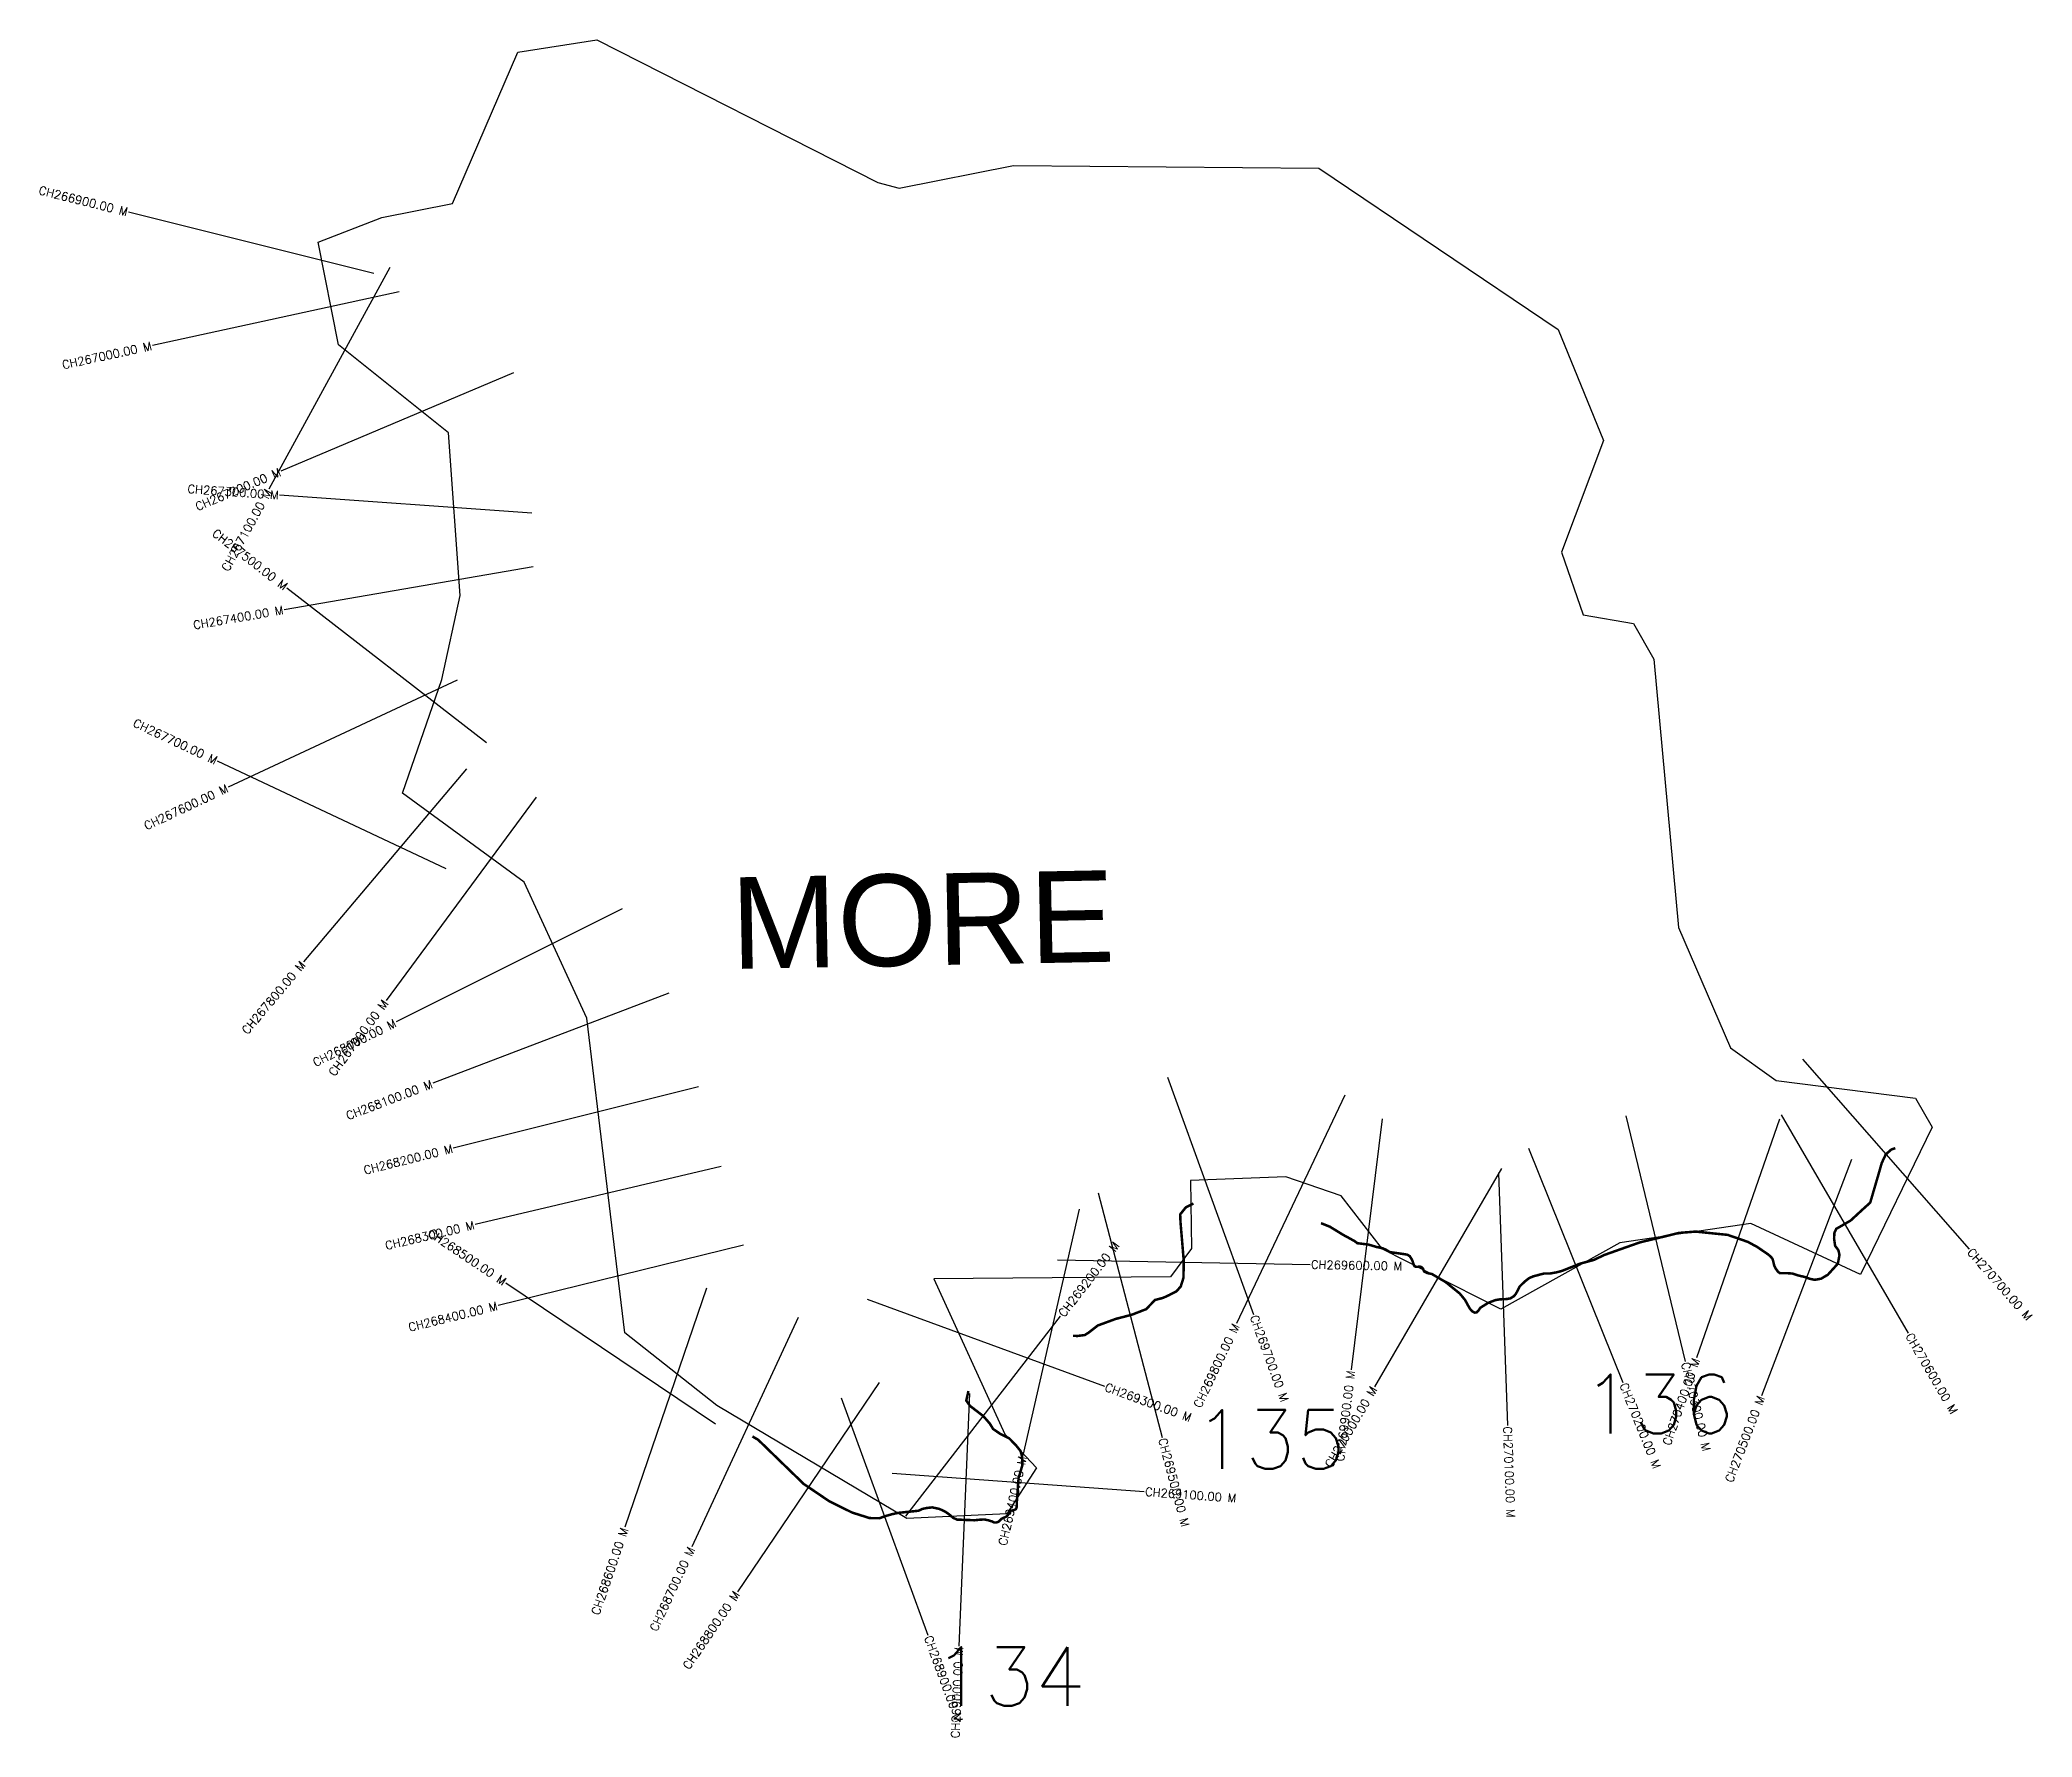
# Model space of a CAD drawing. Header units: metres. Extents: x 279288 to 281652, y 2029614 to 2031628.
import ezdxf
from ezdxf.enums import TextEntityAlignment as Align

# ---------------------------------------------------------------- set-up
doc = ezdxf.new("R2010")
doc.units = ezdxf.units.M
for name, color, linetype in [('CS', 134, 'Continuous'), ('CSMark', 6, 'Continuous'), ('NATURALLY PROTECTED', 3, 'Continuous'), ('village', 3, 'Continuous'), ('VILLAGE NAME', 250, 'Continuous')]:
    doc.layers.add(name, color=color, linetype=linetype)
doc.styles.get("Standard").update_dxf_attribs({"font": 'simplex.shx'})

msp = doc.modelspace()

# ---------------------------------------------------------------- linework, layer by layer
at = {"color": 6, "flags": 128}
msp.add_lwpolyline([(279855.1, 2031613.7), (279948.9, 2031628.5)], dxfattribs=at)
at = {"layer": 'CS'}
for p, q in [((279683.9, 2031351), (279392.9, 2031423.8)), ((279703, 2031358.3), (279559.5, 2031094.9)), ((279714.3, 2031329.5), (279421.2, 2031265.6)), ((279850, 2031233.2), (279573.7, 2031116.3)), ((279871.4, 2031066.5), (279572.2, 2031087.8)), ((279873.2, 2031002.8), (279577.5, 2030952)), ((279817.8, 2030793.8), (279580.7, 2030977.7)), ((279782.9, 2030868.4), (279511.2, 2030741.1)), ((279769.9, 2030644.4), (279498.4, 2030772)), ((279794, 2030763.2), (279600.6, 2030533.8)), ((279876.6, 2030729.6), (279698.5, 2030488.2)), ((279978.8, 2030596.8), (279710.5, 2030462.6)), ((280034.2, 2030496.9), (279754, 2030389.8)), ((281379.8, 2030418.3), (281577.5, 2030192.7)), ((280069.4, 2030385.5), (279778.4, 2030312.7)), ((280625.9, 2030397.2), (280728.1, 2030115.1)), ((280836.4, 2030375.5), (280708, 2030104.4)), ((280880.8, 2030347.4), (280843.9, 2030049.7)), ((281169.9, 2030351.1), (281240.4, 2030059.5)), ((281352.6, 2030347.1), (281254, 2030063.8)), ((281354.5, 2030352.4), (281505.3, 2030093.1)), ((280096.2, 2030291), (279804.2, 2030222)), ((281054.5, 2030312.7), (281166.6, 2030034.5)), ((281437.9, 2030299.3), (281331, 2030018.9)), ((281022.5, 2030288.7), (280871.6, 2030029.4)), ((281018.9, 2030283.3), (281029.6, 2029983.5)), ((280543.6, 2030259.6), (280619.7, 2029969.4)), ((280521.2, 2030240.5), (280454.4, 2029948)), ((280122.9, 2030197.7), (279831.6, 2030126)), ((280495.3, 2030180), (280795.3, 2030174.6)), ((280089.7, 2029985.2), (279840.7, 2030152.6)), ((280079, 2030146.6), (279982, 2029862.8)), ((280269.7, 2030133.3), (280551.4, 2030030)), ((280187.5, 2030111.6), (280061.5, 2029839.4)), ((280315.6, 2029876), (280499, 2030113.4)), ((280283.9, 2030034.6), (280115.6, 2029786.2)), ((280238.6, 2030016.4), (280341.4, 2029734.6)), ((280391, 2030021.3), (280378.5, 2029721.6)), ((280299.3, 2029926.8), (280598.5, 2029905.1))]:
    msp.add_line(p, q, dxfattribs=at)
at = {"layer": 'NATURALLY PROTECTED', "const_width": 3, "flags": 128}
for points in [[(280808.2, 2030223.7), (280818.9, 2030219.4), (280829.7, 2030212.8), (280834.2, 2030210), (280841.2, 2030206.2), (280848.6, 2030202.1), (280851.3, 2030199.9), (280853.9, 2030199.6), (280858.1, 2030199.1), (280864.5, 2030198.3), (280873.9, 2030195.5), (280877.7, 2030194.7), (280881.3, 2030193.9), (280885.1, 2030192.3), (280887.7, 2030190.7), (280889.6, 2030189.5), (280892, 2030189.1), (280900, 2030187.9), (280905.7, 2030187.1), (280910.6, 2030186.3), (280913.6, 2030184.5), (280916.4, 2030180), (280918.5, 2030173.8), (280919.3, 2030172.5), (280920.7, 2030171.8), (280922.5, 2030171.8), (280924.5, 2030172.1), (280925.8, 2030172.1), (280927.4, 2030171.5), (280929.3, 2030169.7), (280930.6, 2030166.3), (280933.9, 2030164.6), (280939.9, 2030163.3), (280949.6, 2030157.6), (280956, 2030153.9), (280964.7, 2030146.8), (280968.7, 2030143.6), (280973, 2030140.1), (280976.2, 2030136.2), (280979.3, 2030132.4), (280982.6, 2030126.3), (280985, 2030122.1), (280987.9, 2030118.9), (280990.8, 2030117.5), (280992.9, 2030117.7), (280995, 2030119.8), (280997.4, 2030123.3), (281006.5, 2030129), (281015, 2030132.3), (281021, 2030133.3), (281028.4, 2030133.6), (281033, 2030134.4), (281037.5, 2030137.2), (281039.7, 2030140.1), (281044, 2030148.5), (281049.8, 2030154.2), (281054.9, 2030158.2), (281059.6, 2030160.4), (281066.3, 2030162.2), (281073.4, 2030164), (281079.8, 2030163.9), (281087.7, 2030165.3), (281094.5, 2030167.1), (281102.9, 2030170.5), (281115.3, 2030175.5), (281132.6, 2030180.2), (281143.8, 2030185.7), (281168.9, 2030194.6), (281187.1, 2030201), (281211.8, 2030206.9), (281232.9, 2030212.1), (281253, 2030213.7), (281274.1, 2030211.5), (281290.9, 2030209.8), (281314.8, 2030201.5), (281325.7, 2030195.6), (281339.2, 2030186.4), (281342.6, 2030183.3), (281344.4, 2030180.7), (281345.2, 2030177.5), (281346.1, 2030173.5), (281347.7, 2030170.1), (281350.7, 2030165.9), (281352.9, 2030164.3), (281361.7, 2030164.3), (281367.6, 2030163.9), (281375.5, 2030161.4), (281382.6, 2030159.8), (281388.2, 2030157.7), (281394.3, 2030156.4), (281401.8, 2030157.8), (281409.8, 2030162.5), (281416.4, 2030169.8), (281421.7, 2030175.7), (281423.6, 2030185.8), (281422.4, 2030191.4), (281418.4, 2030196.9), (281417.2, 2030205.4), (281417.6, 2030212.2), (281419.7, 2030216.9), (281425.6, 2030220.3), (281436.7, 2030226.7), (281450.7, 2030239.6), (281460.1, 2030248.1), (281464.5, 2030263.2), (281469.1, 2030278.9), (281473.8, 2030295.2), (281478.5, 2030305.3), (281485.1, 2030311.1), (281489.9, 2030312.8)], [(280513.8, 2030090), (280519.3, 2030089.8), (280527.9, 2030090.9), (280532.5, 2030093.8), (280543.3, 2030102.2), (280564.5, 2030110), (280583.7, 2030115), (280600.7, 2030121.6), (280606.5, 2030127.6), (280611.1, 2030132.5), (280620.8, 2030135), (280628, 2030138.3), (280636.8, 2030142.9), (280641.8, 2030148.6), (280645, 2030158.9), (280645.3, 2030179.1), (280643.4, 2030202.1), (280641.5, 2030224.4), (280641.1, 2030234.1), (280647.8, 2030242.5), (280656.8, 2030247)], [(280133.4, 2029970.5), (280140.1, 2029966.6), (280147.8, 2029959.2), (280165.9, 2029941.6), (280194.3, 2029914.1), (280223.8, 2029894.1), (280251.6, 2029880.2), (280272.4, 2029873.6), (280284.1, 2029873.4), (280291.5, 2029876), (280299.1, 2029878.2), (280306.4, 2029879.8), (280321, 2029881.3), (280330.5, 2029882.3), (280335.3, 2029884.5), (280339.9, 2029885.5), (280346.8, 2029886.3), (280355.5, 2029884.4), (280362.6, 2029881), (280367.5, 2029877.5), (280371.3, 2029874.1), (280376.1, 2029871.8), (280389.2, 2029871.3), (280396.9, 2029871), (280402.7, 2029871.6), (280405.4, 2029871.8), (280408.9, 2029871.9), (280413.6, 2029870.9), (280417.2, 2029869.8), (280420.6, 2029868.3), (280423.1, 2029868.3), (280425.6, 2029869.4), (280427, 2029870.8), (280429, 2029872.7), (280431.6, 2029873.9), (280435.1, 2029875.6), (280436.5, 2029876.9), (280437.8, 2029879.1), (280439.1, 2029881.5), (280440.5, 2029882.5), (280443.6, 2029882.9), (280446.1, 2029884.2), (280447.1, 2029886.7), (280447.3, 2029893.8), (280448.5, 2029910.8), (280449.3, 2029921.1), (280451.7, 2029929.3), (280453.8, 2029936.4), (280453.5, 2029946.1), (280451.7, 2029953.1), (280446.1, 2029960.1), (280438, 2029968.4), (280427.9, 2029973.3), (280419, 2029979.4), (280415.2, 2029985.7), (280407.5, 2029994.6), (280391.6, 2030006.8), (280387.2, 2030013.1), (280389.8, 2030024.4)]]:
    msp.add_lwpolyline(points, dxfattribs=at)
at = {"layer": 'village', "color": 6}
for points in [[(279948.9, 2031628.5, 0), (280282.1, 2031459.2, 0), (280307.6, 2031452.3, 0), (280443.1, 2031479.4, 0), (280805.6, 2031476, 0), (281089.7, 2031284.5, 0), (281143.6, 2031153, 0), (281093.5, 2031020.3, 0), (281119.2, 2030945.8, 0)], [(281119.2, 2030945.8, 0), (281179.1, 2030935.7, 0), (281203.2, 2030893.2, 0), (281232.5, 2030574.6, 0), (281294.1, 2030431.8, 0), (281348.4, 2030392.9, 0), (281513.7, 2030371.9, 0), (281533.7, 2030337.7, 0), (281448.5, 2030162.7, 0), (281318.2, 2030223.4, 0), (281163.1, 2030200.4, 0), (281021.8, 2030121.5, 0), (280881.1, 2030192.8, 0), (280832.1, 2030256.2, 0), (280766.3, 2030278.7, 0), (280653.4, 2030274.4, 0), (280654.5, 2030193.7, 0), (280629.5, 2030159.9, 0), (280348.8, 2030157.8, 0), (280433.1, 2029973.3, 0), (280470.7, 2029933.1, 0), (280435.5, 2029878.5, 0), (280316.8, 2029873.1, 0), (280091.2, 2030007.4, 0), (279981.9, 2030093.4, 0), (279937, 2030467.2, 0), (279862.3, 2030628.6, 0), (279717.9, 2030734.1, 0), (279764.9, 2030869.3, 0), (279786.5, 2030969, 0), (279772.5, 2031162.1, 0), (279642.1, 2031266.5, 0), (279617.8, 2031388.4, 0), (279693.7, 2031417.7, 0), (279777.3, 2031434, 0), (279855.1, 2031613.7, 0)]]:
    msp.add_polyline3d(points, dxfattribs=at)

# ---------------------------------------------------------------- texts
at = {"char_height": 70, "attachment_point": 1}
for s, insert in [('136', (281118.9, 2030044.1)), ('135', (280658, 2030001.9)), ('134', (280348.3, 2029720.5))]:
    msp.add_mtext_dynamic_manual_height_columns(s, width=95.172, gutter_width=1, heights=[0], dxfattribs=dict(at, insert=insert))
at = {"layer": 'CSMark'}
for s, rotation, p in [('CH266900.00 M', 345.9481, (279391.9, 2031424)), ('CH267000.00 M', 12.2817, (279420.2, 2031265.4)), ('CH267200.00 M', 22.9461, (279572.8, 2031115.9)), ('CH267300.00 M', 355.9357, (279571.2, 2031087.9)), ('CH267100.00 M', 61.406, (279559, 2031094)), ('CH267500.00 M', 322.1993, (279579.9, 2030978.3)), ('CH267400.00 M', 9.7585, (279576.6, 2030951.8)), ('CH267700.00 M', 334.8401, (279497.5, 2030772.4)), ('CH267600.00 M', 25.1114, (279510.3, 2030740.7)), ('CH267800.00 M', 49.8803, (279600, 2030533)), ('CH267900.00 M', 53.5707, (279697.9, 2030487.4)), ('CH268000.00 M', 26.5807, (279709.6, 2030462.1)), ('CH268100.00 M', 20.9253, (279753, 2030389.4)), ('CH268200.00 M', 14.0454, (279777.4, 2030312.5)), ('CH268300.00 M', 13.294, (279803.2, 2030221.7)), ('CH268500.00 M', 326.0784, (279839.9, 2030153.2)), ('CH268400.00 M', 13.8356, (279830.6, 2030125.7)), ('CH269800.00 M', 64.6431, (280707.5, 2030103.5)), ('CH270400.00 M', 70.8078, (281253.7, 2030062.9)), ('CH270000.00 M', 59.8054, (280871.1, 2030028.6)), ('CH269900.00 M', 82.938, (280843.8, 2030048.7)), ('CH270500.00 M', 69.1337, (281330.7, 2030018)), ('CH269400.00 M', 77.1501, (280454.2, 2029947)), ('CH268600.00 M', 71.1259, (279981.7, 2029861.8)), ('CH268700.00 M', 65.1597, (280061.1, 2029838.5)), ('CH268800.00 M', 55.873, (280115, 2029785.4)), ('CH269000.00 M', 87.6074, (280378.5, 2029720.6))]:
    msp.add_text(s, height=10, rotation=rotation, dxfattribs=at).set_placement(p, align=Align.MIDDLE_RIGHT)
for s, rotation, p in [('CH269200.00 M', 52.3008, (280499.6, 2030114.2)), ('CH269600.00 M', 358.9726, (280796.3, 2030174.6)), ('CH270700.00 M', 311.2361, (281578.2, 2030191.9)), ('CH269700.00 M', 289.9244, (280728.5, 2030114.2)), ('CH270600.00 M', 300.1735, (281505.8, 2030092.2)), ('CH270300.00 M', 283.5971, (281240.6, 2030058.6)), ('CH269300.00 M', 339.8612, (280552.3, 2030029.7)), ('CH270200.00 M', 291.9495, (281167, 2030033.5)), ('CH269500.00 M', 284.7042, (280620, 2029968.4)), ('CH270100.00 M', 272.0439, (281029.7, 2029982.5)), ('CH269100.00 M', 355.8543, (280599.5, 2029905)), ('CH268900.00 M', 290.0435, (280341.8, 2029733.6))]:
    msp.add_text(s, height=10, rotation=rotation, dxfattribs=at).set_placement(p, align=Align.MIDDLE_LEFT)
at = {"layer": 'VILLAGE NAME', "insert": (280106.6, 2030634.1), "char_height": 108.748, "attachment_point": 1, "rotation": 1.1028}
msp.add_mtext_dynamic_manual_height_columns('{\\fArial|b0|i0|c0|p34;MORE}', width=726.929, gutter_width=543.7, heights=[0], dxfattribs=at)

doc.saveas('drawing.dxf')
